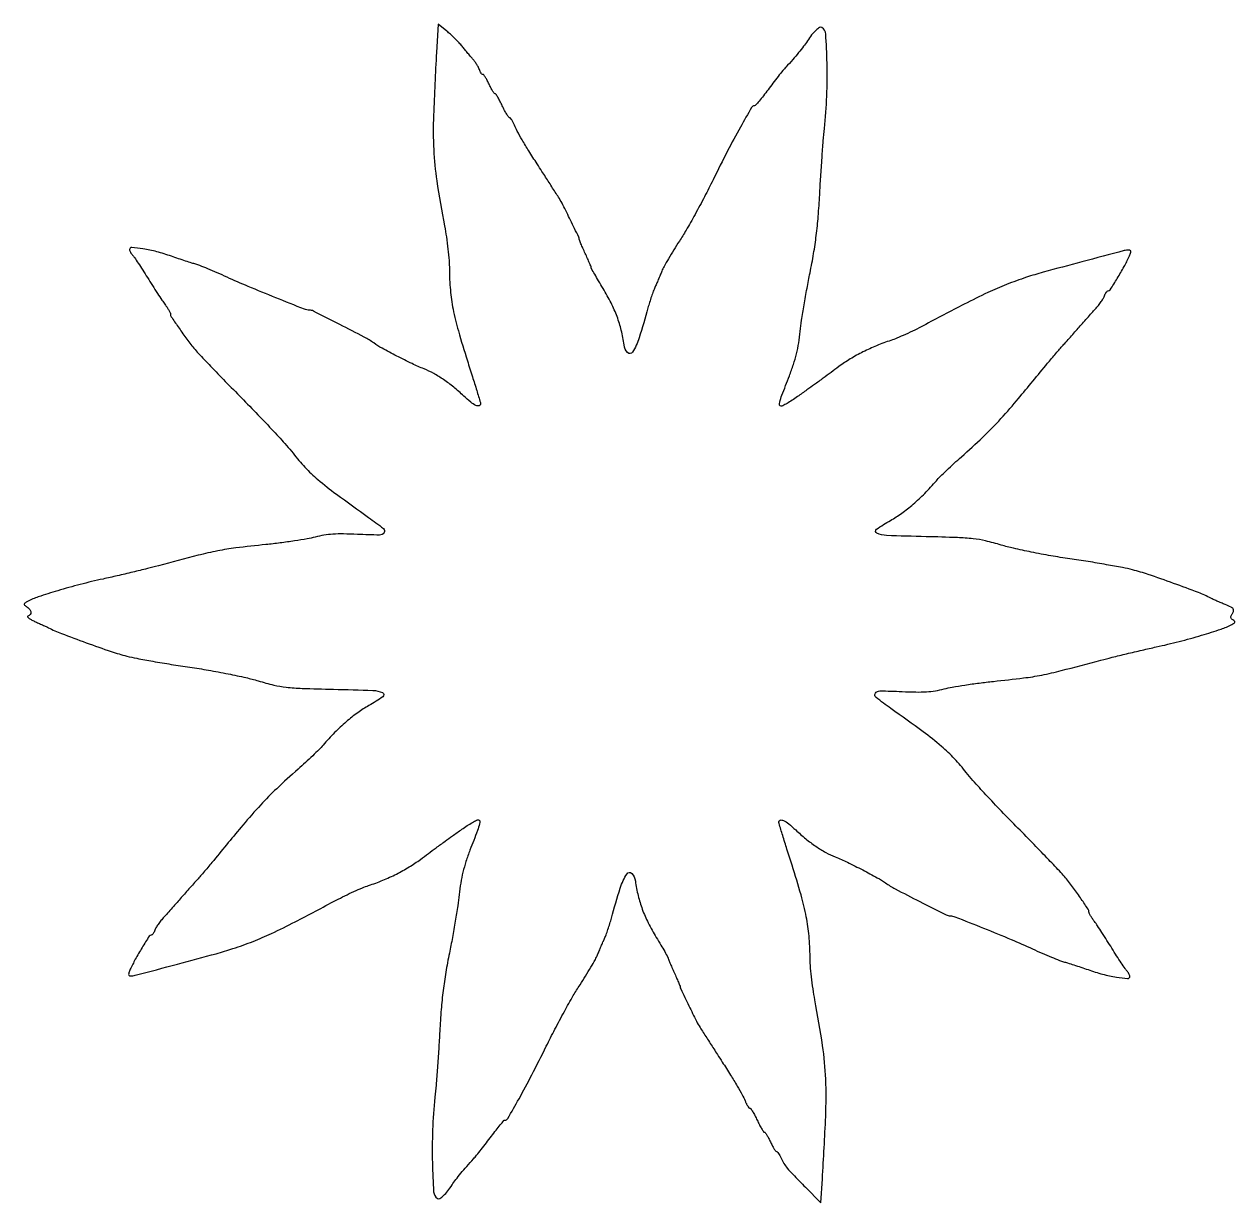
# Model space of a CAD drawing. Extents: x 0 to 504, y 0 to 490.
import ezdxf

# ---------------------------------------------------------------- set-up
doc = ezdxf.new("R2010")
doc.units = 0

msp = doc.modelspace()

# ---------------------------------------------------------------- linework, layer by layer
msp.add_lwpolyline([(171.649152, 478.217596, 0.004071), (170.425676, 452.114943, 0.021201), (170.478971, 437.708468, 0.0265), (171.762038, 424.801347, 0.008733), (174.980394, 406, -0.010704), (175.743943, 401.43119, -0.008067), (176.39415, 396.38125, -0.008165), (176.851359, 391.612698, -0.018608), (177.003353, 388, 0.021318), (177.412185, 379.392895, 0.02603), (178.553991, 371.414141, 0.020897), (180.739895, 362.323528, 0.008152), (184.485308, 349.956289, -0.001393), (186.599042, 343.302397, -0.002168), (188.380059, 337.554329, -0.000613), (189.901962, 332.544122, -0.073551), (190, 331.881268, -0.358983), (189.397856, 331.150668, -0.161221), (188.076196, 331.320119, -0.058454), (185.867334, 332.717246, -0.01933), (182.976158, 335.25, 0.017921), (178.790854, 338.937343, 0.021652), (174.600587, 342.077382, 0.023355), (170.47881, 344.622056, 0.030967), (166.5, 346.517034, -0.016022), (161.489168, 348.722412, -0.007385), (155.107676, 351.895408, -0.006823), (149.047729, 355.126438, -0.028656), (145.554914, 357.320045, 0.03346), (141.600938, 359.750662, 0.003101), (131.407014, 365.032892, 0.001199), (120.435787, 370.598733, 0.117304), (118.748952, 371, -0.094288), (116.73013, 371.384116, -0.001247), (104.822464, 376.11998, -0.004071), (93.297166, 380.846363, -0.008821), (84.535723, 384.706092, 0.004603), (80.498231, 386.52557, 0.005276), (76.606708, 388.18757, 0.00478), (73.28008, 389.529869, 0.029897), (71.535723, 390.096694, -0.01187), (69.912552, 390.560187, -0.003025), (67.305079, 391.389498, -0.003082), (64.338721, 392.373004, -0.003118), (61.396461, 393.389184, 0.01972), (55.32623, 395.2626, 0.024933), (49.582027, 396.48729, 0.020481), (44.915185, 397.046457, 0.437335), (44, 396.200259, 0.088176), (44.088572, 395.701919, 0.034969), (44.374169, 395.065299, 0.03325), (44.786317, 394.405108, 0.035633), (45.273766, 393.821429, -0.041444), (46.009322, 392.919595, -0.003861), (47.616378, 390.53817, -0.004943), (49.485597, 387.66024, -0.003863), (51.459924, 384.5, 0.00334), (53.510373, 381.210256, 0.003318), (55.608993, 377.941023, 0.003252), (57.481378, 375.106845, 0.012934), (58.686158, 373.405609, -0.012984), (59.572196, 372.154198, -0.016513), (60.320309, 370.953234, -0.014553), (60.876541, 369.922798, -0.116999), (61, 369.402412, 0.147026), (61.342736, 368.262046, 0.0043), (64.182343, 364.044056, 0.009084), (67.426474, 359.493034, 0.009434), (70.794122, 355.120775, 0.020417), (72.635172, 353.004744, 0.001657), (77.705703, 347.671596, 0.002228), (83.806003, 341.354385, 0.001711), (90.523166, 334.507165, -0.00347), (97.368793, 327.479703, -0.003886), (103.860847, 320.616013, -0.003579), (109.30111, 314.689545, -0.02064), (112.023166, 311.419612, 0.0257), (116.946687, 305.625318, 0.027594), (122.329147, 300.510551, 0.017562), (130.003811, 294.435171, 0.004062), (143.355757, 284.774268, -0.012304), (149.544085, 280.139373, -0.387944), (149.828564, 278.411813, -0.25796), (147.938683, 277.406323, -0.007838), (138.75, 277.697146, 0.008403), (132.936603, 277.874561, 0.019312), (128.560922, 277.765517, 0.024092), (124.862757, 277.350677, 0.024271), (121.23094, 276.582599, -0.020568), (117.891044, 275.85039, -0.00578), (112.623078, 274.983339, -0.005817), (106.639105, 274.140473, -0.0061), (100.73094, 273.451444, 0.004385), (88.179084, 272.031221, 0.018319), (80.669557, 270.834183, 0.014611), (72.537455, 268.982142, 0.002086), (56, 264.630323, -0.004647), (51.409825, 263.447535, -0.002054), (45.325, 261.966285, -0.002033), (38.86346, 260.449164, -0.002736), (33, 259.13134, 0.009224), (23.503827, 256.867231, 0.009286), (14.119062, 254.259088, 0.008875), (6.057849, 251.700014, 0.041044), (1.569779, 249.764367, 0.0183), (0.445799, 249.112101, 0.228356), (0.191555, 248.706004, 0.246161), (0.360396, 248.273737, 0.021086), (1.319779, 247.508122, -0.064684), (2.471254, 246.412476, -0.142955), (2.936099, 245.303952, -0.200857), (2.663583, 244.368098, -0.137772), (1.75, 243.719768, 0.453829), (1.623637, 243.399094, 0.104922), (2.042187, 242.887581, 0.04581), (3.049362, 242.221382, 0.01966), (4.5, 241.514351, -0.002286), (6.162446, 240.774401, -0.00216), (7.849797, 240.005317, -0.002145), (9.337978, 239.311472, -0.007549), (10.286541, 238.846622, 0.026291), (15.630309, 236.471838, 0.004614), (25.942585, 232.632711, 0.004994), (36.386436, 228.971508, 0.020022), (42.878752, 227.054269, 0.014463), (46.998346, 226.140899, 0.003729), (53.695634, 224.909721, 0.003792), (61.358283, 223.619913, 0.003851), (69, 222.453456, -0.007151), (76.816079, 221.207557, -0.006138), (85.003125, 219.678417, -0.006191), (92.403868, 218.106383, -0.017622), (97.5, 216.767456, 0.014944), (103.965132, 215.031785, 0.03023), (109.156501, 214.130202, 0.01911), (115.736558, 213.647029, 0.002989), (128.75, 213.26816, -0.003175), (145.206315, 212.78294, -0.098656), (149.157709, 211.847314, -0.575118), (149.322371, 210.168562, -0.028713), (143.554391, 206.493292, 0.028722), (138.871196, 203.509113, 0.021962), (134.104163, 199.742671, 0.020231), (129.290293, 195.230594, 0.016139), (124.465959, 190, -0.01777), (122.818817, 188.225798, -0.005208), (120.16531, 185.61875, -0.005224), (117.115936, 182.745296, -0.005583), (114.073427, 180, 0.008454), (105.206008, 171.905947, 0.016949), (98.536043, 165.165722, 0.012481), (91.169244, 156.788424, 0.002767), (79, 142.068113, -0.003062), (77.441255, 140.184869, -0.002087), (75.646875, 138.061828, -0.002103), (73.898797, 136.028379, -0.004235), (72.5, 134.442352, 0.000814), (71.067796, 132.840675, 0.000374), (69.20625, 130.748873, 0.00037), (67.250675, 128.544816, 0.000512), (65.5, 126.564665, -0.000831), (63.736269, 124.572303, -0.000579), (61.740143, 122.330195, -0.000584), (59.820949, 120.184577, -0.001214), (58.317507, 118.515875, 0.016386), (57.052634, 117.023295, 0.016206), (55.883371, 115.445709, 0.016295), (54.951393, 114.000712, 0.058294), (54.500119, 113.000376, -0.03564), (54.195547, 112.234675, -0.046176), (53.805811, 111.587611, -0.053728), (53.393854, 111.138034, -0.182405), (53.028071, 111, 0.256591), (52.162379, 110.524431, 0.004413), (49.210081, 105.786859, 0.011676), (46.38589, 100.912162, 0.02067), (44.321595, 96.75, 0.01494), (43.747108, 95.349242, 0.088429), (43.603556, 94.573271, 0.237592), (43.805157, 94.16637, 0.162472), (44.303637, 94, 0.064664), (46.393564, 94.271421, 0.000443), (63.931538, 98.921537, 0.001493), (80.044157, 103.260564, 0.013625), (87, 105.361205, 0.013449), (95.347169, 108.383879, 0.016084), (103.028272, 111.690341, 0.010083), (112.879041, 116.556468, 0.002118), (129.895189, 125.485146, -0.008251), (133.483624, 127.312291, -0.007043), (137.323829, 129.121943, -0.007111), (140.863108, 130.668933, -0.019968), (143.395189, 131.615998, 0.018309), (149.309111, 133.805632, 0.018936), (154.979602, 136.399936, 0.019529), (160.259061, 139.325399, 0.023057), (165, 142.507704, -0.000376), (171.519222, 147.32635, -0.001872), (175.190459, 150.014484, -0.002653), (178.27402, 152.229723, -0.001328), (182.195131, 154.999594, -0.008969), (184.461958, 156.531898, -0.012241), (186.561445, 157.824881, -0.009124), (188.343663, 158.82007, -0.123375), (189.061762, 159, -0.36246), (189.657092, 158.50316, -0.112604), (189.601333, 157.248011, -0.023694), (188.686845, 154.451398, -0.001491), (185.581312, 146.358304, 0.014677), (183.917993, 141.656583, 0.017908), (182.651438, 137.165248, 0.018143), (181.722166, 132.645262, 0.015817), (181.072696, 127.858304, -0.011198), (180.488669, 123.233421, -0.004316), (179.479358, 116.842752, -0.004271), (178.265326, 109.928594, -0.005255), (177.00986, 103.5, 0.009149), (175.514236, 95.511529, 0.010928), (174.408103, 87.932699, 0.010421), (173.596197, 80.018438, 0.007121), (172.989724, 71, -0.00257), (172.55779, 63.566922, -0.002167), (172.02604, 55.703125, -0.002185), (171.478406, 48.532127, -0.006071), (171.010429, 43.5, 0.0164), (170.031047, 29.935416, 0.016173), (169.936261, 16.27242, 0.009138), (170.466375, 4.143861, 0.243463), (172.078913, 1.451229, 0.286439), (173.027122, 1.455367, 0.046019), (174.562901, 2.633272, 0.038686), (176.334382, 4.545488, 0.023723), (178.126664, 7.043086, -0.018073), (179.686747, 9.269776, -0.009922), (181.74681, 11.885404, -0.008866), (184.214828, 14.787699, -0.00664), (187.031215, 17.898799, 0.015641), (188.325183, 19.380936, 0.004334), (190.261684, 21.786579, 0.004372), (192.407959, 24.549968, 0.004568), (194.474084, 27.310665, -0.006292), (196.40669, 29.87448, -0.009725), (198.146556, 32.035008, -0.00455), (199.661171, 33.809636, -0.217114), (200.078902, 34, 0.267838), (201.312124, 34.71166, 0.003356), (205.97272, 42.902777, 0.008608), (211.294156, 52.798977, 0.005099), (217.315615, 64.772734, -0.006245), (220.881594, 71.823437, -0.005311), (224.816628, 79.17679, -0.005358), (228.54187, 85.794677, -0.01503), (231.337084, 90.318465, 0.006706), (233.67478, 93.964646, 0.006959), (235.884586, 97.627956, 0.006741), (237.70896, 100.848634, 0.029761), (238.64211, 102.818465, -0.003115), (239.312346, 104.453036, -0.002049), (240.103147, 106.326293, -0.002061), (240.887783, 108.143126, -0.003974), (241.533561, 109.590192, 0.018313), (242.175911, 111.14813, 0.006981), (242.960173, 113.361772, 0.006902), (243.746107, 115.792512, 0.008403), (244.41207, 118.090192, -0.010337), (248.084088, 130.578403, -0.066677), (250.876444, 136.512689, -0.492195), (252.854434, 136.677369, -0.151871), (254.346504, 133.48863, 0.025751), (255.501562, 127.407534, 0.028956), (257.24388, 121.716512, 0.027649), (259.70975, 116.04722, 0.02007), (263.044044, 110.025501, -0.002526), (264.943642, 106.86203, -0.003941), (266.544188, 104.116744, -0.00119), (267.906382, 101.72419, -0.129516), (268, 101.36884, 0.097424), (268.06885, 101.018841, 0.002137), (268.734375, 99.41233, 0.004788), (269.541988, 97.536731, 0.003207), (270.5, 95.406288, -0.002895), (271.458065, 93.279271, -0.004369), (272.265625, 91.41451, -0.001792), (272.936491, 89.811515, -0.09851), (273, 89.492298, 0.113171), (273.206581, 88.591291, 0.000821), (276.601285, 81.60671, 0.002589), (279.778621, 75.181192, 0.025561), (281.264737, 72.558433, 0.000977), (282.574125, 70.509207, 0.000115), (285.502169, 65.948713, 0.000146), (288.474811, 61.324064, 0.000444), (290.5, 58.181558, -0.003803), (293.951746, 52.745591, -0.006636), (296.718192, 48.181007, -0.007551), (298.800263, 44.514861, -0.02718), (299.962319, 42.090969, 0.018271), (300.504287, 40.906851, 0.026455), (301.074446, 39.907972, 0.024795), (301.604728, 39.166985, 0.228894), (301.950383, 39, -0.249582), (302.324127, 38.801048, -0.011193), (303.138152, 37.53125, -0.016562), (304.051281, 35.916138, -0.010854), (305, 34, 0.010386), (305.946514, 32.083811, 0.015913), (306.852873, 30.46875, 0.010405), (307.659918, 29.19294, 0.251606), (308.019063, 29, -0.243302), (308.367296, 28.819886, -0.015244), (309.027178, 27.825, -0.019734), (309.759724, 26.532736, -0.013153), (310.5, 25, 0.013355), (311.241032, 23.467281, 0.020002), (311.975883, 22.175, 0.015608), (312.638361, 21.181833, 0.242419), (312.991359, 21, -0.216049), (313.329208, 20.846869, -0.026387), (313.844609, 20.192188, -0.027435), (314.400982, 19.303381, -0.019345), (314.930457, 18.25, 0.029526), (316.143949, 15.953468, 0.03794), (317.533345, 14.011344, 0.018613), (319.827358, 11.468769, 0.002226), (325.129701, 6.062842), (331.5, -0.374315), (332.126955, 9.562842, 0.004966), (333.507495, 35.548407, 0.021226), (333.518366, 51.071804, 0.026034), (332.208484, 64.995237, 0.010242), (329.017724, 84, -0.010694), (328.254896, 88.56881, -0.008059), (327.605297, 93.61875, -0.008157), (327.14851, 98.387301, -0.01859), (326.996647, 102, 0.021318), (326.587815, 110.607105, 0.02603), (325.446009, 118.585859, 0.020897), (323.260105, 127.676472, 0.008152), (319.514692, 140.043711, -0.001393), (317.400958, 146.697603, -0.002168), (315.619941, 152.445671, -0.000613), (314.098038, 157.455878, -0.073551), (314, 158.118732, -0.358983), (314.602144, 158.849332, -0.161221), (315.923804, 158.679881, -0.058454), (318.132666, 157.282754, -0.01933), (321.023842, 154.75, 0.017921), (325.209146, 151.062657, 0.021652), (329.399413, 147.922618, 0.023355), (333.52119, 145.377944, 0.030967), (337.5, 143.482966, -0.016022), (342.510832, 141.277588, -0.007385), (348.892324, 138.104592, -0.006823), (354.952271, 134.873562, -0.028656), (358.445086, 132.679955, 0.03346), (362.399062, 130.249338, 0.003101), (372.592986, 124.967108, 0.001199), (383.564213, 119.401267, 0.117304), (385.251048, 119, -0.094288), (387.26987, 118.615884, -0.001247), (399.177536, 113.88002, -0.004071), (410.702834, 109.153637, -0.008821), (419.464277, 105.293908, 0.004603), (423.501769, 103.47443, 0.005276), (427.393292, 101.81243, 0.00478), (430.71992, 100.470131, 0.029897), (432.464277, 99.903306, -0.01187), (434.087448, 99.439813, -0.003025), (436.694921, 98.610502, -0.003082), (439.661279, 97.626996, -0.003118), (442.603539, 96.610816, 0.01972), (448.67377, 94.7374, 0.024933), (454.417973, 93.51271, 0.020481), (459.084815, 92.953543, 0.437335), (460, 93.799741, 0.088176), (459.911428, 94.298081, 0.034969), (459.625831, 94.934701, 0.03325), (459.213683, 95.594892, 0.035633), (458.726234, 96.178571, -0.041444), (457.990678, 97.080405, -0.003861), (456.383622, 99.46183, -0.004943), (454.514403, 102.33976, -0.003863), (452.540076, 105.5, 0.00334), (450.489627, 108.789744, 0.003318), (448.391007, 112.058977, 0.003252), (446.518622, 114.893155, 0.012934), (445.313842, 116.594391, -0.012984), (444.427804, 117.845802, -0.016513), (443.679691, 119.046766, -0.014553), (443.123459, 120.077202, -0.116999), (443, 120.597588, 0.147026), (442.657264, 121.737954, 0.0043), (439.817657, 125.955944, 0.009084), (436.573526, 130.506966, 0.009434), (433.205878, 134.879225, 0.020417), (431.364828, 136.995256, 0.001657), (426.294297, 142.328404, 0.002228), (420.193997, 148.645615, 0.001711), (413.476834, 155.492835, -0.00347), (406.631207, 162.520297, -0.003886), (400.139153, 169.383987, -0.003579), (394.69889, 175.310455, -0.02064), (391.976834, 178.580388, 0.0257), (387.053313, 184.374682, 0.027594), (381.670853, 189.489449, 0.017562), (373.996189, 195.564829, 0.004062), (360.644243, 205.225732, -0.012304), (354.455915, 209.860627, -0.387944), (354.171436, 211.588187, -0.25796), (356.061317, 212.593677, -0.007838), (365.25, 212.302854, 0.008403), (371.063397, 212.125439, 0.019312), (375.439078, 212.234483, 0.024092), (379.137243, 212.649323, 0.024271), (382.76906, 213.417401, -0.020568), (386.108956, 214.14961, -0.00578), (391.376922, 215.016661, -0.005817), (397.360895, 215.859527, -0.0061), (403.26906, 216.548556, 0.004385), (415.820916, 217.968779, 0.018319), (423.330443, 219.165817, 0.014611), (431.462545, 221.017858, 0.002086), (448, 225.369677, -0.004647), (452.590175, 226.552465, -0.002054), (458.675, 228.033715, -0.002033), (465.13654, 229.550836, -0.002736), (471, 230.86866, 0.009223), (480.469195, 233.126325, 0.009208), (489.853777, 235.732823, 0.008753), (497.924611, 238.289995, 0.041232), (502.3851, 240.211485, 0.023852), (503.331954, 240.775034, 0.183097), (503.628748, 241.187221, 0.274533), (503.515943, 241.588573, 0.051109), (502.8851, 242.076974, -0.069526), (502.256524, 242.601612, -0.167416), (502.021013, 243.151427, -0.125561), (502.144076, 243.839946, -0.031995), (502.682606, 244.848004, 0.077285), (503.151553, 245.956063, 0.238453), (502.977606, 246.726445, 0.11062), (502.079208, 247.424013, 0.012221), (499.682606, 248.481172, -0.003472), (497.950254, 249.20939, -0.00333), (496.203844, 249.971634, -0.003297), (494.672346, 250.664383, -0.011993), (493.713459, 251.133951, 0.02836), (488.541822, 253.459942, 0.004565), (478.179146, 257.322887, 0.005067), (467.67878, 261.008395, 0.020081), (461.121248, 262.945731, 0.014463), (457.001654, 263.859101, 0.003729), (450.304366, 265.090279, 0.003792), (442.641717, 266.380087, 0.003851), (435, 267.546544, -0.007151), (427.183921, 268.792443, -0.006138), (418.996875, 270.321583, -0.006191), (411.596132, 271.893617, -0.017622), (406.5, 273.232544, 0.014944), (400.034868, 274.968215, 0.03023), (394.843499, 275.869798, 0.01911), (388.263442, 276.352971, 0.002989), (375.25, 276.73184, -0.003175), (358.793685, 277.21706, -0.098656), (354.842291, 278.152686, -0.575118), (354.677629, 279.831438, -0.028713), (360.445609, 283.506708, 0.028722), (365.128804, 286.490887, 0.021962), (369.895837, 290.257329, 0.020231), (374.709707, 294.769406, 0.016139), (379.534041, 300, -0.01777), (381.181183, 301.774202, -0.005208), (383.83469, 304.38125, -0.005224), (386.884064, 307.254704, -0.005583), (389.926573, 310, 0.008454), (398.793992, 318.094053, 0.016949), (405.463957, 324.834278, 0.012481), (412.830756, 333.211576, 0.002767), (425, 347.931887, -0.003062), (426.558745, 349.815131, -0.002087), (428.353125, 351.938172, -0.002103), (430.101203, 353.971621, -0.004235), (431.5, 355.557648, 0.000814), (432.932204, 357.159325, 0.000374), (434.79375, 359.251127, 0.00037), (436.749325, 361.455184, 0.000512), (438.5, 363.435335, -0.000831), (440.263731, 365.427697, -0.000579), (442.259857, 367.669805, -0.000584), (444.179051, 369.815423, -0.001214), (445.682493, 371.484125, 0.016386), (446.947366, 372.976705, 0.016206), (448.116629, 374.554291, 0.016295), (449.048607, 375.999288, 0.058294), (449.499881, 376.999624, -0.03564), (449.804453, 377.765325, -0.046176), (450.194189, 378.412389, -0.053728), (450.606146, 378.861966, -0.182405), (450.971929, 379, 0.256591), (451.837621, 379.475569, 0.004413), (454.789919, 384.213141, 0.011676), (457.61411, 389.087838, 0.02067), (459.678405, 393.25, 0.01494), (460.252892, 394.650758, 0.088429), (460.396444, 395.426729, 0.237592), (460.194843, 395.83363, 0.162472), (459.696363, 396, 0.064664), (457.606436, 395.728579, 0.000443), (440.068462, 391.078463, 0.001493), (423.955843, 386.739436, 0.013625), (417, 384.638795, 0.013449), (408.652831, 381.616121, 0.016084), (400.971728, 378.309659, 0.010083), (391.120959, 373.443532, 0.002118), (374.104811, 364.514854, -0.008251), (370.516376, 362.687709, -0.007043), (366.676171, 360.878057, -0.007111), (363.136892, 359.331067, -0.019968), (360.604811, 358.384002, 0.018309), (354.690889, 356.194368, 0.018936), (349.020398, 353.600064, 0.019529), (343.740939, 350.674601, 0.023057), (339, 347.492296, -0.000376), (332.480778, 342.67365, -0.001872), (328.809541, 339.985516, -0.002653), (325.72598, 337.770277, -0.001328), (321.804869, 335.000406, -0.008969), (319.538042, 333.468102, -0.012241), (317.438555, 332.175119, -0.009124), (315.656337, 331.17993, -0.123375), (314.938238, 331, -0.36246), (314.342908, 331.49684, -0.112604), (314.398667, 332.751989, -0.023694), (315.313155, 335.548602, -0.001491), (318.418688, 343.641696, 0.014677), (320.082007, 348.343417, 0.017908), (321.348562, 352.834752, 0.018143), (322.277834, 357.354738, 0.015817), (322.927304, 362.141696, -0.011198), (323.511331, 366.766579, -0.004316), (324.520642, 373.157248, -0.004271), (325.734674, 380.071406, -0.005255), (326.99014, 386.5, 0.009149), (328.485764, 394.488471, 0.010928), (329.591897, 402.067301, 0.010421), (330.403803, 409.981562, 0.007121), (331.010276, 419, -0.00257), (331.44221, 426.433078, -0.002167), (331.97396, 434.296875, -0.002185), (332.521594, 441.467873, -0.006071), (332.989571, 446.5, 0.0164), (333.968953, 460.064584, 0.016173), (334.063739, 473.72758, 0.009138), (333.533625, 485.856139, 0.243463), (331.921087, 488.548771, 0.286439), (330.972878, 488.544633, 0.046019), (329.437099, 487.366728, 0.038686), (327.665618, 485.454512, 0.023723), (325.873336, 482.956914, -0.018073), (324.313253, 480.730224, -0.009922), (322.25319, 478.114596, -0.008866), (319.785172, 475.212301, -0.00664), (316.968785, 472.101201, 0.015641), (315.674817, 470.619064, 0.004334), (313.738316, 468.213421, 0.004372), (311.592041, 465.450032, 0.004568), (309.525916, 462.689335, -0.006292), (307.59331, 460.12552, -0.009725), (305.853444, 457.964992, -0.00455), (304.338829, 456.190364, -0.217114), (303.921098, 456, 0.267838), (302.687876, 455.28834, 0.003356), (298.02728, 447.097223, 0.008608), (292.705844, 437.201023, 0.005099), (286.684385, 425.227266, -0.006245), (283.118406, 418.176563, -0.005311), (279.183372, 410.82321, -0.005358), (275.45813, 404.205323, -0.01503), (272.662916, 399.681535, 0.006706), (270.32522, 396.035354, 0.006959), (268.115414, 392.372044, 0.006741), (266.29104, 389.151366, 0.029761), (265.35789, 387.181535, -0.003115), (264.687654, 385.546964, -0.002049), (263.896853, 383.673707, -0.002061), (263.112217, 381.856874, -0.003974), (262.466439, 380.409808, 0.018313), (261.824089, 378.85187, 0.006981), (261.039827, 376.638228, 0.006902), (260.253893, 374.207488, 0.008403), (259.58793, 371.909808, -0.010337), (255.915912, 359.421597, -0.066677), (253.123556, 353.487311, -0.492195), (251.145566, 353.322631, -0.151871), (249.653496, 356.51137, 0.025751), (248.498438, 362.592466, 0.028956), (246.75612, 368.283488, 0.027649), (244.29025, 373.95278, 0.02007), (240.955956, 379.974499, -0.002526), (239.056358, 383.13797, -0.003941), (237.455812, 385.883256, -0.00119), (236.093618, 388.27581, -0.129516), (236, 388.63116, 0.097424), (235.93115, 388.981159, 0.002137), (235.265625, 390.58767, 0.004788), (234.458012, 392.463269, 0.003207), (233.5, 394.593712, -0.002895), (232.541935, 396.720729, -0.004369), (231.734375, 398.58549, -0.001792), (231.063509, 400.188485, -0.09851), (231, 400.507702, 0.113171), (230.793419, 401.408709, 0.000821), (227.398715, 408.39329, 0.002589), (224.221379, 414.818808, 0.025561), (222.735263, 417.441567, 0.000977), (221.425875, 419.490793, 0.000115), (218.497831, 424.051287, 0.000146), (215.525189, 428.675936, 0.000444), (213.5, 431.818442, -0.003803), (210.048254, 437.254409, -0.006636), (207.281808, 441.818993, -0.007551), (205.199737, 445.485139, -0.02718), (204.037681, 447.909031, 0.018271), (203.495713, 449.093149, 0.026455), (202.925554, 450.092028, 0.024795), (202.395272, 450.833015, 0.228894), (202.049617, 451, -0.249582), (201.675873, 451.198952, -0.011193), (200.861848, 452.46875, -0.016562), (199.948719, 454.083862, -0.010854), (199, 456, 0.010386), (198.053486, 457.916189, 0.015913), (197.147127, 459.53125, 0.010405), (196.340082, 460.80706, 0.251606), (195.980937, 461, -0.243302), (195.632704, 461.180114, -0.015244), (194.972822, 462.175, -0.019734), (194.240276, 463.467264, -0.013153), (193.5, 465, 0.015159), (192.752209, 466.532562, 0.022348), (191.996761, 467.825, 0.018889), (191.310525, 468.803897, 0.234567), (190.915513, 469, -0.192038), (190.571204, 469.137305, -0.050068), (190.174647, 469.596967, -0.043434), (189.79399, 470.254213, -0.032716), (189.489771, 471.032227, 0.04444), (189.091374, 471.984727, 0.018515), (188.3961, 473.193437, 0.018146), (187.551401, 474.440632, 0.022382), (186.672384, 475.535772, -0.003659), (185.661691, 476.702653, -0.001847), (184.403763, 478.187711, -0.001834), (183.115458, 479.731534, -0.002727), (182, 481.093291, 0.019022), (180.784632, 482.482135, 0.009998), (179.175996, 484.118289, 0.009931), (177.458828, 485.730948, 0.015048), (175.897009, 487.057343), (172.294017, 489.935193)], format="xyb", close=True)

doc.saveas('drawing.dxf')
